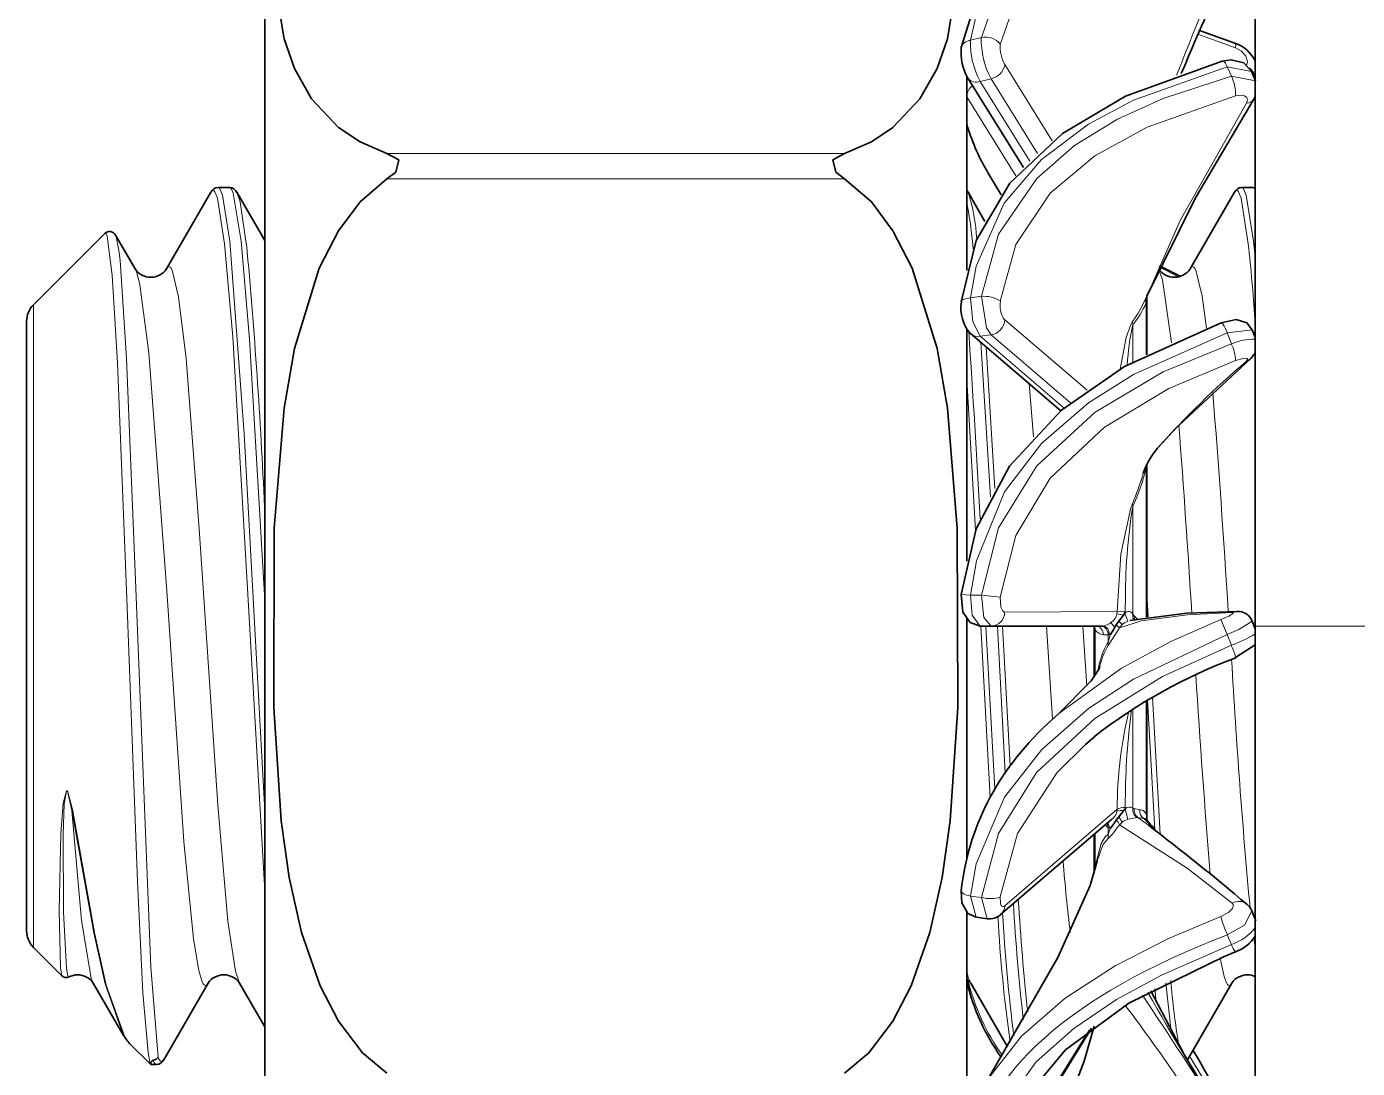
# Model space of a CAD drawing. Extents: x 218 to 1434, y 54 to 743.
# Drawn here: x 931.754 to 936.304, y 429.456 to 433.02 of the extents above; entities that cross this region are included whole.
import ezdxf

# ---------------------------------------------------------------- set-up
doc = ezdxf.new("R2010")
doc.units = 0

msp = doc.modelspace()

# ---------------------------------------------------------------- linework, layer by layer
at = {"color": 7, "lineweight": 35, "ltscale": 0.125}
msp.add_line((935.9538, 430.9697), (935.9538, 435.9697), dxfattribs=at)
at = {"color": 7, "lineweight": 35, "ltscale": 0.11937}
msp.add_line((932.5681, 428.7703), (932.5681, 433.5451), dxfattribs=at)
at = {"color": 7, "lineweight": 13, "ltscale": 0.000968563}
msp.add_line((934.9809, 432.9735), (935.0184, 432.9833), dxfattribs=at)
at = {"color": 7, "lineweight": 13, "ltscale": 0.003414}
msp.add_line((935.7584, 432.9938), (935.8869, 432.9476), dxfattribs=at)
at = {"color": 7, "lineweight": 35, "ltscale": 0.003206}
msp.add_line((935.7639, 433.0064), (935.8847, 432.9636), dxfattribs=at)
at = {"color": 7, "lineweight": 13, "ltscale": 0.007681}
msp.add_line((935.0981, 432.8902), (935.2605, 432.6294), dxfattribs=at)
at = {"color": 7, "lineweight": 35, "ltscale": 0.01664}
msp.add_line((934.9681, 432.1854), (934.9681, 432.851), dxfattribs=at)
at = {"color": 7, "lineweight": 35, "ltscale": 0.008998}
msp.add_line((935.162, 432.5384), (934.972, 432.8441), dxfattribs=at)
at = {"color": 7, "lineweight": 13, "ltscale": 0.000862803}
msp.add_line((935.8731, 432.8507), (935.8591, 432.8823), dxfattribs=at)
at = {"color": 7, "lineweight": 13, "ltscale": 0.002113}
msp.add_line((935.9421, 432.8664), (935.8591, 432.8823), dxfattribs=at)
at = {"color": 7, "lineweight": 13, "ltscale": 0.002106}
msp.add_line((935.8731, 432.8507), (935.9558, 432.8347), dxfattribs=at)
at = {"color": 7, "lineweight": 35, "ltscale": 0.000862543}
msp.add_line((935.9558, 432.8347), (935.9421, 432.8664), dxfattribs=at)
at = {"color": 7, "lineweight": 13, "ltscale": 0.000961656}
msp.add_line((935.0145, 432.8322), (935.0518, 432.8416), dxfattribs=at)
at = {"color": 7, "lineweight": 13, "ltscale": 0.008003}
msp.add_line((935.1835, 432.5603), (935.0145, 432.8322), dxfattribs=at)
at = {"color": 7, "lineweight": 13, "ltscale": 0.007522}
msp.add_line((935.0518, 432.8416), (935.2106, 432.5861), dxfattribs=at)
at = {"color": 7, "lineweight": 13, "ltscale": 0.007965}
msp.add_line((935.1365, 432.5099), (934.9681, 432.7804), dxfattribs=at)
at = {"color": 7, "lineweight": 35, "ltscale": 0.000193877}
msp.add_line((935.9501, 432.7723), (935.9537, 432.7791), dxfattribs=at)
at = {"color": 7, "lineweight": 13, "ltscale": 0.039131}
for p, q in [((932.9855, 432.5862), (934.5507, 432.5862)), ((932.9855, 432.4996), (934.5507, 432.4996))]:
    msp.add_line(p, q, dxfattribs=at)
at = {"color": 7, "lineweight": 35, "ltscale": 0.000258677}
msp.add_line((935.0419, 432.5189), (935.0366, 432.5278), dxfattribs=at)
at = {"color": 7, "lineweight": 35, "ltscale": 0.00215}
msp.add_line((935.0419, 432.5189), (935.0862, 432.4452), dxfattribs=at)
at = {"color": 7, "lineweight": 35, "ltscale": 0.007572}
for p, q in [((932.3837, 432.4533), (932.2317, 432.1914)), ((935.8837, 432.4533), (935.7317, 432.1914))]:
    msp.add_line(p, q, dxfattribs=at)
at = {"color": 7, "lineweight": 35, "ltscale": 0.000987244}
for p, q in [((932.4083, 432.4697), (932.4478, 432.4697)), ((935.9083, 432.4697), (935.9478, 432.4697))]:
    msp.add_line(p, q, dxfattribs=at)
at = {"color": 7, "lineweight": 35, "ltscale": 0.004765}
msp.add_line((932.4725, 432.4533), (932.5681, 432.2884), dxfattribs=at)
at = {"color": 7, "lineweight": 35, "ltscale": 0.000175518}
msp.add_line((934.9725, 432.4533), (934.9684, 432.459), dxfattribs=at)
at = {"color": 7, "lineweight": 35, "ltscale": 0.002887}
msp.add_line((934.9725, 432.4533), (935.0304, 432.3534), dxfattribs=at)
at = {"color": 7, "lineweight": 13, "ltscale": 0.000184657}
msp.add_line((935.9478, 432.4697), (935.9538, 432.4653), dxfattribs=at)
at = {"color": 7, "lineweight": 35, "ltscale": 0.000150748}
msp.add_line((935.9538, 432.4689), (935.9478, 432.4697), dxfattribs=at)
at = {"color": 7, "lineweight": 35, "ltscale": 0.008616}
msp.add_line((931.7772, 432.0688), (932.0209, 432.3125), dxfattribs=at)
at = {"color": 7, "lineweight": 35, "ltscale": 0.00333}
msp.add_line((932.0576, 432.3065), (932.1245, 432.1914), dxfattribs=at)
at = {"color": 7, "lineweight": 13, "ltscale": 0.000650606}
msp.add_line((934.9903, 432.2602), (934.9875, 432.286), dxfattribs=at)
at = {"color": 7, "lineweight": 13, "ltscale": 0.001359}
msp.add_line((935.9538, 432.232), (935.9482, 432.286), dxfattribs=at)
at = {"color": 7, "lineweight": 13, "ltscale": 0.001869}
msp.add_line((935.6252, 432.1982), (935.692, 432.1644), dxfattribs=at)
at = {"color": 7, "lineweight": 35, "ltscale": 0.001995}
msp.add_line((935.6269, 432.2017), (935.6983, 432.1661), dxfattribs=at)
at = {"color": 7, "lineweight": 13, "ltscale": 0.003365}
msp.add_line((931.7772, 431.9343), (931.7772, 432.0688), dxfattribs=at)
at = {"color": 7, "lineweight": 13, "ltscale": 0.000946901}
msp.add_line((934.9809, 432.092), (935.0184, 432.0975), dxfattribs=at)
at = {"color": 7, "lineweight": 13, "ltscale": 0.000253917}
msp.add_line((935.5802, 432.0917), (935.5845, 432.1009), dxfattribs=at)
at = {"color": 7, "lineweight": 13, "ltscale": 0.000287983}
msp.add_line((935.5812, 432.0739), (935.5831, 432.0853), dxfattribs=at)
at = {"color": 7, "lineweight": 13, "ltscale": 0.004426}
msp.add_line((935.5812, 432.0739), (935.5812, 431.8969), dxfattribs=at)
at = {"color": 7, "lineweight": 13, "ltscale": 0.000326379}
msp.add_line((935.5831, 432.0853), (935.5839, 432.0983), dxfattribs=at)
at = {"color": 7, "lineweight": 35, "ltscale": 8.2908e-05}
msp.add_line((935.5837, 432.0979), (935.5846, 432.1011), dxfattribs=at)
at = {"color": 7, "lineweight": 35, "ltscale": 0.005003}
msp.add_line((935.584, 432.0984), (935.584, 431.8983), dxfattribs=at)
at = {"color": 7, "lineweight": 35, "ltscale": 0.003191}
msp.add_line((931.7538, 431.8846), (931.7538, 432.0123), dxfattribs=at)
at = {"color": 7, "lineweight": 35, "ltscale": 0.019843}
msp.add_line((934.9681, 431.1919), (934.9681, 431.9856), dxfattribs=at)
at = {"color": 7, "lineweight": 13, "ltscale": 0.009271}
msp.add_line((935.0981, 432.017), (935.3802, 431.7763), dxfattribs=at)
at = {"color": 7, "lineweight": 13, "ltscale": 0.000265665}
msp.add_line((935.5361, 432.0005), (935.5345, 432.011), dxfattribs=at)
at = {"color": 7, "lineweight": 13, "ltscale": 0.003185}
msp.add_line((935.5361, 432.0005), (935.5361, 431.8732), dxfattribs=at)
at = {"color": 7, "lineweight": 13, "ltscale": 0.00214}
msp.add_line((935.944, 431.9832), (935.8591, 431.9721), dxfattribs=at)
at = {"color": 7, "lineweight": 35, "ltscale": 0.000709007}
msp.add_line((935.9539, 431.9566), (935.944, 431.9832), dxfattribs=at)
at = {"color": 7, "lineweight": 13, "ltscale": 0.051594}
msp.add_line((931.7772, 429.8705), (931.7772, 431.9343), dxfattribs=at)
at = {"color": 7, "lineweight": 35, "ltscale": 0.010164}
msp.add_line((935.2898, 431.7061), (934.981, 431.9706), dxfattribs=at)
at = {"color": 7, "lineweight": 13, "ltscale": 0.000940671}
msp.add_line((935.0145, 431.9607), (935.0518, 431.9657), dxfattribs=at)
at = {"color": 7, "lineweight": 13, "ltscale": 0.009426}
msp.add_line((935.3009, 431.7154), (935.0145, 431.9607), dxfattribs=at)
at = {"color": 7, "lineweight": 13, "ltscale": 0.013239}
msp.add_line((935.049, 431.4114), (935.0168, 431.9399), dxfattribs=at)
at = {"color": 7, "lineweight": 13, "ltscale": 0.008927}
msp.add_line((935.0518, 431.9657), (935.323, 431.7334), dxfattribs=at)
at = {"color": 7, "lineweight": 13, "ltscale": 0.000979231}
msp.add_line((935.8731, 431.9355), (935.8591, 431.9721), dxfattribs=at)
at = {"color": 7, "lineweight": 13, "ltscale": 0.012145}
msp.add_line((935.0646, 431.4397), (935.0347, 431.9246), dxfattribs=at)
at = {"color": 7, "lineweight": 35, "ltscale": 0.00053883}
msp.add_line((935.9399, 431.885), (935.9537, 431.9015), dxfattribs=at)
at = {"color": 7, "lineweight": 35, "ltscale": 0.04894}
msp.add_line((931.7538, 429.9271), (931.7538, 431.8846), dxfattribs=at)
at = {"color": 7, "lineweight": 13, "ltscale": 0.000424201}
msp.add_line((935.9249, 431.8771), (935.9399, 431.885), dxfattribs=at)
at = {"color": 7, "lineweight": 13, "ltscale": 0.012963}
msp.add_line((934.9985, 431.2964), (934.9681, 431.8141), dxfattribs=at)
at = {"color": 7, "lineweight": 13, "ltscale": 0.004556}
msp.add_line((935.1817, 431.7988), (935.1964, 431.6171), dxfattribs=at)
at = {"color": 7, "lineweight": 35, "ltscale": 0.013058}
msp.add_line((935.584, 431.5223), (935.584, 431), dxfattribs=at)
at = {"color": 7, "lineweight": 13, "ltscale": 0.000403508}
msp.add_line((935.5812, 431.5056), (935.5831, 431.5216), dxfattribs=at)
at = {"color": 7, "lineweight": 13, "ltscale": 0.012651}
msp.add_line((935.5812, 431.5056), (935.5812, 430.9996), dxfattribs=at)
at = {"color": 7, "lineweight": 13, "ltscale": 0.000222806}
msp.add_line((935.5361, 431.3793), (935.5345, 431.388), dxfattribs=at)
at = {"color": 7, "lineweight": 13, "ltscale": 0.009238}
msp.add_line((935.5361, 431.3793), (935.5361, 431.0098), dxfattribs=at)
at = {"color": 7, "lineweight": 13, "ltscale": 0.00078802}
msp.add_line((934.9809, 431.0752), (934.9495, 431.0775), dxfattribs=at)
at = {"color": 7, "lineweight": 13, "ltscale": 0.000936979}
msp.add_line((934.9809, 431.0752), (935.0184, 431.0757), dxfattribs=at)
at = {"color": 7, "lineweight": 13, "ltscale": 0.001622}
msp.add_line((935.0828, 431.0681), (935.0184, 431.0757), dxfattribs=at)
at = {"color": 7, "lineweight": 13, "ltscale": 0.00208}
msp.add_line((935.5884, 431.0007), (935.584, 431.0837), dxfattribs=at)
at = {"color": 7, "lineweight": 13, "ltscale": 0.00050968}
msp.add_line((935.5096, 431.0182), (935.5098, 431.0386), dxfattribs=at)
at = {"color": 7, "lineweight": 13, "ltscale": 0.000182349}
msp.add_line((935.5098, 431.0386), (935.5099, 431.0459), dxfattribs=at)
at = {"color": 7, "lineweight": 35, "ltscale": 0.020493}
msp.add_line((934.9681, 430.173), (934.9681, 430.9927), dxfattribs=at)
at = {"color": 7, "lineweight": 13, "ltscale": 0.009604}
msp.add_line((935.0981, 431.0175), (935.4823, 431.0192), dxfattribs=at)
at = {"color": 7, "lineweight": 13, "ltscale": 0.00052441}
msp.add_line((935.4741, 430.9648), (935.4612, 430.9813), dxfattribs=at)
at = {"color": 7, "lineweight": 35, "ltscale": 0.000383897}
msp.add_line((935.4878, 430.9864), (935.4791, 430.9737), dxfattribs=at)
at = {"color": 7, "lineweight": 13, "ltscale": 0.000192686}
msp.add_line((935.4823, 431.0192), (935.4814, 431.0116), dxfattribs=at)
at = {"color": 7, "lineweight": 13, "ltscale": 0.000585033}
msp.add_line((935.5044, 431.007), (935.4814, 431.0116), dxfattribs=at)
at = {"color": 7, "lineweight": 13, "ltscale": 0.000682532}
msp.add_line((935.5096, 431.0182), (935.4823, 431.0192), dxfattribs=at)
at = {"color": 7, "lineweight": 35, "ltscale": 0.000662006}
msp.add_line((935.5044, 431.007), (935.4878, 430.9864), dxfattribs=at)
at = {"color": 7, "lineweight": 13, "ltscale": 0.000418114}
msp.add_line((935.4878, 430.9864), (935.4995, 430.9744), dxfattribs=at)
at = {"color": 7, "lineweight": 35, "ltscale": 0.000199297}
msp.add_line((935.5044, 431.007), (935.5091, 431.0134), dxfattribs=at)
at = {"color": 7, "lineweight": 35, "ltscale": 0.0001091}
msp.add_line((935.5089, 431.0182), (935.5089, 431.0139), dxfattribs=at)
at = {"color": 7, "lineweight": 13, "ltscale": 0.000734216}
msp.add_line((935.5089, 431.0139), (935.5195, 430.9865), dxfattribs=at)
at = {"color": 7, "lineweight": 13, "ltscale": 0.000166721}
msp.add_line((935.5361, 431.0098), (935.5408, 431.005), dxfattribs=at)
at = {"color": 7, "lineweight": 13, "ltscale": 0.000321719}
msp.add_line((935.5408, 431.005), (935.5415, 430.9921), dxfattribs=at)
at = {"color": 7, "lineweight": 13, "ltscale": 0.00037083}
msp.add_line((935.5408, 431.005), (935.5509, 430.9941), dxfattribs=at)
at = {"color": 7, "lineweight": 13, "ltscale": 0.001393}
msp.add_line((935.8591, 430.9409), (935.8367, 430.9919), dxfattribs=at)
at = {"color": 7, "lineweight": 13, "ltscale": 0.000417403}
msp.add_line((935.8922, 431.0199), (935.8759, 431.0162), dxfattribs=at)
at = {"color": 7, "lineweight": 35, "ltscale": 0.000699019}
msp.add_line((935.9538, 430.9598), (935.9442, 430.9861), dxfattribs=at)
at = {"color": 7, "lineweight": 35, "ltscale": 0.000932312}
msp.add_line((935.0145, 430.9697), (935.0518, 430.9697), dxfattribs=at)
at = {"color": 7, "lineweight": 13, "ltscale": 0.014656}
msp.add_line((935.0482, 430.3835), (935.0161, 430.9688), dxfattribs=at)
at = {"color": 7, "lineweight": 13, "ltscale": 0.013963}
msp.add_line((935.0638, 430.4111), (935.0334, 430.9688), dxfattribs=at)
at = {"color": 7, "lineweight": 35, "ltscale": 0.009521}
msp.add_line((935.0518, 430.9697), (935.4327, 430.9697), dxfattribs=at)
at = {"color": 7, "lineweight": 13, "ltscale": 0.012539}
msp.add_line((935.0999, 430.468), (935.0728, 430.9688), dxfattribs=at)
at = {"color": 7, "lineweight": 13, "ltscale": 0.011965}
msp.add_line((935.1161, 430.4909), (935.0901, 430.9688), dxfattribs=at)
at = {"color": 7, "lineweight": 13, "ltscale": 0.007966}
msp.add_line((935.2406, 430.9697), (935.2614, 430.6517), dxfattribs=at)
at = {"color": 7, "lineweight": 13, "ltscale": 0.005145}
msp.add_line((935.3656, 430.9697), (935.3789, 430.7643), dxfattribs=at)
at = {"color": 7, "lineweight": 35, "ltscale": 0.004365}
msp.add_line((935.404, 430.9697), (935.404, 430.7951), dxfattribs=at)
at = {"color": 7, "lineweight": 13, "ltscale": 0.00032398}
msp.add_line((935.4041, 430.9697), (935.4068, 430.957), dxfattribs=at)
at = {"color": 7, "lineweight": 13, "ltscale": 0.000317515}
msp.add_line((935.4068, 430.957), (935.4064, 430.9697), dxfattribs=at)
at = {"color": 7, "lineweight": 13, "ltscale": 0.003934}
msp.add_line((935.4068, 430.957), (935.4068, 430.7997), dxfattribs=at)
at = {"color": 7, "lineweight": 13, "ltscale": 0.000405885}
msp.add_line((935.4519, 430.9398), (935.4357, 430.9399), dxfattribs=at)
at = {"color": 7, "lineweight": 13, "ltscale": 0.000665593}
msp.add_line((935.4519, 430.9152), (935.4597, 430.9406), dxfattribs=at)
at = {"color": 7, "lineweight": 13, "ltscale": 9.92291e-05}
msp.add_line((935.4519, 430.9398), (935.4559, 430.94), dxfattribs=at)
at = {"color": 7, "lineweight": 13, "ltscale": 0.000616455}
msp.add_line((935.4519, 430.9398), (935.4519, 430.9152), dxfattribs=at)
at = {"color": 7, "lineweight": 13, "ltscale": 0.001528}
msp.add_line((935.452, 430.9028), (935.4843, 430.9547), dxfattribs=at)
at = {"color": 7, "lineweight": 13, "ltscale": 9.75847e-05}
msp.add_line((935.4597, 430.9406), (935.4559, 430.94), dxfattribs=at)
at = {"color": 7, "lineweight": 35, "ltscale": 0.000702105}
msp.add_line((935.4741, 430.9648), (935.4597, 430.9407), dxfattribs=at)
at = {"color": 7, "lineweight": 35, "ltscale": 0.000236315}
msp.add_line((935.4745, 430.9655), (935.4791, 430.9737), dxfattribs=at)
at = {"color": 7, "lineweight": 13, "ltscale": 0.000370953}
msp.add_line((935.4791, 430.9737), (935.49, 430.9637), dxfattribs=at)
at = {"color": 7, "lineweight": 13, "ltscale": 0.0002656}
msp.add_line((935.4843, 430.9547), (935.49, 430.9637), dxfattribs=at)
at = {"color": 7, "lineweight": 13, "ltscale": 0.000358864}
msp.add_line((935.49, 430.9637), (935.4995, 430.9744), dxfattribs=at)
at = {"color": 7, "lineweight": 13, "ltscale": 0.000992786}
msp.add_line((935.8731, 430.9037), (935.8591, 430.9409), dxfattribs=at)
at = {"color": 7, "lineweight": 13, "ltscale": 0.075}
msp.add_line((938.9538, 430.9697), (935.9538, 430.9697), dxfattribs=at)
at = {"color": 7, "lineweight": 35}
msp.add_line((935.9538, 430.9697), (935.9538, 410.0303), dxfattribs=at)
at = {"color": 7, "lineweight": 13, "ltscale": 0.000308994}
msp.add_line((935.4519, 430.9152), (935.452, 430.9028), dxfattribs=at)
at = {"color": 7, "lineweight": 35, "ltscale": 0.001981}
msp.add_line((935.8873, 430.8621), (935.9538, 430.9053), dxfattribs=at)
at = {"color": 7, "lineweight": 13, "ltscale": 0.009632}
msp.add_line((935.5812, 430.7133), (935.5812, 430.328), dxfattribs=at)
at = {"color": 7, "lineweight": 35, "ltscale": 0.009224}
msp.add_line((935.584, 430.715), (935.584, 430.346), dxfattribs=at)
at = {"color": 7, "lineweight": 13, "ltscale": 0.011136}
msp.add_line((935.6113, 430.2716), (935.5862, 430.7164), dxfattribs=at)
at = {"color": 7, "lineweight": 13, "ltscale": 0.011737}
msp.add_line((935.6298, 430.2575), (935.6031, 430.7262), dxfattribs=at)
at = {"color": 7, "lineweight": 35, "ltscale": 0.001348}
msp.add_line((935.2827, 430.6707), (935.2429, 430.6344), dxfattribs=at)
at = {"color": 7, "lineweight": 13, "ltscale": 0.008476}
msp.add_line((935.5361, 430.3465), (935.5361, 430.6855), dxfattribs=at)
at = {"color": 7, "lineweight": 35, "ltscale": 0.001011}
msp.add_line((935.3749, 430.5654), (935.4058, 430.5915), dxfattribs=at)
at = {"color": 7, "lineweight": 13, "ltscale": 0.012674}
msp.add_line((935.0981, 430.0123), (935.4823, 430.343), dxfattribs=at)
at = {"color": 7, "lineweight": 13, "ltscale": 0.000185105}
msp.add_line((935.4823, 430.343), (935.4814, 430.3357), dxfattribs=at)
at = {"color": 7, "lineweight": 35, "ltscale": 0.000195008}
msp.add_line((935.5044, 430.3378), (935.5091, 430.344), dxfattribs=at)
at = {"color": 7, "lineweight": 13, "ltscale": 0.000896668}
msp.add_line((935.5094, 430.3432), (935.5195, 430.3088), dxfattribs=at)
at = {"color": 7, "lineweight": 13, "ltscale": 0.000103042}
msp.add_line((935.5096, 430.3485), (935.5095, 430.3444), dxfattribs=at)
at = {"color": 7, "lineweight": 13, "ltscale": 0.000483742}
msp.add_line((935.5096, 430.3486), (935.5098, 430.3679), dxfattribs=at)
at = {"color": 7, "lineweight": 13, "ltscale": 0.000173957}
msp.add_line((935.5098, 430.368), (935.5099, 430.3749), dxfattribs=at)
at = {"color": 7, "lineweight": 13, "ltscale": 0.000119353}
msp.add_line((935.5361, 430.3465), (935.5408, 430.3453), dxfattribs=at)
at = {"color": 7, "lineweight": 13, "ltscale": 0.000493615}
msp.add_line((935.5408, 430.3453), (935.5601, 430.3414), dxfattribs=at)
at = {"color": 7, "lineweight": 35, "ltscale": 0.000991058}
msp.add_line((935.584, 430.346), (935.584, 430.3064), dxfattribs=at)
at = {"color": 7, "lineweight": 13, "ltscale": 8.44764e-05}
msp.add_line((931.9084, 430.3389), (931.9116, 430.3378), dxfattribs=at)
at = {"color": 7, "lineweight": 35, "ltscale": 0.012537}
msp.add_line((935.0839, 429.9823), (935.4647, 430.3086), dxfattribs=at)
at = {"color": 7, "lineweight": 13, "ltscale": 0.000353589}
msp.add_line((935.4519, 430.2807), (935.4481, 430.2943), dxfattribs=at)
at = {"color": 7, "lineweight": 35, "ltscale": 0.000611632}
msp.add_line((935.4741, 430.2978), (935.4597, 430.278), dxfattribs=at)
at = {"color": 7, "lineweight": 35, "ltscale": 0.000217222}
msp.add_line((935.4745, 430.2984), (935.4791, 430.3058), dxfattribs=at)
at = {"color": 7, "lineweight": 35, "ltscale": 0.000365297}
msp.add_line((935.4878, 430.3175), (935.4791, 430.3058), dxfattribs=at)
at = {"color": 7, "lineweight": 35, "ltscale": 0.00065608}
msp.add_line((935.5044, 430.3378), (935.4878, 430.3175), dxfattribs=at)
at = {"color": 7, "lineweight": 13, "ltscale": 0.000553808}
msp.add_line((935.4878, 430.3175), (935.4995, 430.2987), dxfattribs=at)
at = {"color": 7, "lineweight": 13, "ltscale": 0.000326024}
msp.add_line((935.49, 430.2898), (935.4995, 430.2987), dxfattribs=at)
at = {"color": 7, "lineweight": 13, "ltscale": 0.000817274}
msp.add_line((935.5195, 430.3088), (935.5516, 430.315), dxfattribs=at)
at = {"color": 7, "lineweight": 13, "ltscale": 4.73084e-05}
msp.add_line((935.5516, 430.315), (935.5535, 430.315), dxfattribs=at)
at = {"color": 7, "lineweight": 13, "ltscale": 0.001134}
msp.add_line((935.5535, 430.315), (935.5898, 430.2879), dxfattribs=at)
at = {"color": 7, "lineweight": 13, "ltscale": 0.000513215}
msp.add_line((935.5535, 430.315), (935.5736, 430.311), dxfattribs=at)
at = {"color": 7, "lineweight": 13, "ltscale": 0.001574}
msp.add_line((935.618, 430.2664), (935.5736, 430.311), dxfattribs=at)
at = {"color": 7, "lineweight": 13, "ltscale": 0.00015564}
msp.add_line((935.5736, 430.311), (935.5798, 430.311), dxfattribs=at)
at = {"color": 7, "lineweight": 13, "ltscale": 0.000275897}
msp.add_line((935.5812, 430.328), (935.574, 430.3364), dxfattribs=at)
at = {"color": 7, "lineweight": 13, "ltscale": 0.000119886}
msp.add_line((935.5831, 430.3075), (935.5798, 430.311), dxfattribs=at)
at = {"color": 7, "lineweight": 13, "ltscale": 0.000538073}
msp.add_line((935.5838, 430.3067), (935.5812, 430.328), dxfattribs=at)
at = {"color": 7, "lineweight": 35, "ltscale": 0.00331}
msp.add_line((935.404, 430.2565), (935.404, 430.1241), dxfattribs=at)
at = {"color": 7, "lineweight": 13, "ltscale": 0.002763}
msp.add_line((935.4068, 430.2589), (935.4068, 430.1484), dxfattribs=at)
at = {"color": 7, "lineweight": 13, "ltscale": 0.000329152}
msp.add_line((935.4519, 430.2807), (935.4413, 430.2885), dxfattribs=at)
at = {"color": 7, "lineweight": 13, "ltscale": 0.000111931}
msp.add_line((935.4519, 430.2807), (935.4559, 430.2787), dxfattribs=at)
at = {"color": 7, "lineweight": 13, "ltscale": 0.000575256}
msp.add_line((935.4519, 430.2807), (935.4519, 430.2577), dxfattribs=at)
at = {"color": 7, "lineweight": 13, "ltscale": 0.000542227}
msp.add_line((935.4519, 430.2577), (935.4597, 430.278), dxfattribs=at)
at = {"color": 7, "lineweight": 13, "ltscale": 0.000366214}
msp.add_line((935.4519, 430.2577), (935.452, 430.2431), dxfattribs=at)
at = {"color": 7, "lineweight": 13, "ltscale": 9.77188e-05}
msp.add_line((935.4597, 430.278), (935.4559, 430.2787), dxfattribs=at)
at = {"color": 7, "lineweight": 13, "ltscale": 0.000245407}
msp.add_line((935.4843, 430.2818), (935.49, 430.2898), dxfattribs=at)
at = {"color": 7, "lineweight": 13, "ltscale": 0.000493138}
msp.add_line((935.4055, 430.1287), (935.4068, 430.1484), dxfattribs=at)
at = {"color": 7, "lineweight": 13, "ltscale": 0.000943669}
msp.add_line((934.9809, 430.0456), (935.0184, 430.0411), dxfattribs=at)
at = {"color": 7, "lineweight": 13, "ltscale": 0.001865}
msp.add_line((935.0005, 429.9736), (934.9809, 430.0456), dxfattribs=at)
at = {"color": 7, "lineweight": 13, "ltscale": 0.001884}
msp.add_line((935.0184, 430.0411), (935.0385, 429.9685), dxfattribs=at)
at = {"color": 7, "lineweight": 35, "ltscale": 0.018458}
msp.add_line((934.9681, 429.2522), (934.9681, 429.9905), dxfattribs=at)
at = {"color": 7, "lineweight": 35, "ltscale": 0.00090944}
msp.add_line((935.9567, 429.9614), (935.9429, 429.995), dxfattribs=at)
at = {"color": 7, "lineweight": 35, "ltscale": 0.000940671}
msp.add_line((935.0012, 429.9735), (935.0385, 429.9685), dxfattribs=at)
at = {"color": 7, "lineweight": 13, "ltscale": 0.000902737}
msp.add_line((935.8731, 429.88), (935.8591, 429.9133), dxfattribs=at)
at = {"color": 7, "lineweight": 13, "ltscale": 0.000817863}
msp.add_line((935.9493, 429.9016), (935.9538, 429.8692), dxfattribs=at)
at = {"color": 7, "lineweight": 35, "ltscale": 0.003435}
msp.add_line((931.7772, 429.8705), (931.8744, 429.7733), dxfattribs=at)
at = {"color": 7, "lineweight": 13, "ltscale": 3.20435e-05}
msp.add_line((931.8984, 429.7694), (931.8971, 429.7694), dxfattribs=at)
at = {"color": 7, "lineweight": 35, "ltscale": 0.005112}
msp.add_line((932.0844, 429.5711), (931.9817, 429.748), dxfattribs=at)
at = {"color": 7, "lineweight": 35, "ltscale": 0.007571}
for p, q in [((932.2225, 429.486), (932.3745, 429.748)), ((935.7225, 429.486), (935.8745, 429.748))]:
    msp.add_line(p, q, dxfattribs=at)
at = {"color": 7, "lineweight": 35, "ltscale": 0.004303}
msp.add_line((932.5681, 429.5991), (932.4817, 429.748), dxfattribs=at)
at = {"color": 7, "lineweight": 35, "ltscale": 0.000505511}
msp.add_line((934.9817, 429.748), (934.9681, 429.7629), dxfattribs=at)
at = {"color": 7, "lineweight": 35, "ltscale": 0.006283}
msp.add_line((935.1078, 429.5306), (934.9817, 429.748), dxfattribs=at)
at = {"color": 7, "lineweight": 13, "ltscale": 0.00418}
msp.add_line((935.6667, 429.5826), (935.6484, 429.7488), dxfattribs=at)
at = {"color": 7, "lineweight": 13, "ltscale": 0.001208}
msp.add_line((935.6156, 429.6813), (935.6108, 429.7294), dxfattribs=at)
at = {"color": 7, "lineweight": 35, "ltscale": 0.014263}
msp.add_line((935.0941, 429.1094), (935.3951, 429.594), dxfattribs=at)
at = {"color": 7, "lineweight": 13, "ltscale": 0.013687}
msp.add_line((935.0981, 429.1225), (935.3868, 429.5877), dxfattribs=at)
at = {"color": 7, "lineweight": 35, "ltscale": 0.002551}
msp.add_line((932.106, 429.5418), (932.1781, 429.4697), dxfattribs=at)
at = {"color": 7, "lineweight": 13, "ltscale": 0.010563}
msp.add_line((935.9506, 429.1383), (935.7297, 429.4985), dxfattribs=at)
at = {"color": 7, "lineweight": 35, "ltscale": 0.000491333}
msp.add_line((932.1781, 429.4697), (932.1978, 429.4697), dxfattribs=at)
at = {"color": 7, "lineweight": 35}
for points in [[(932.9855, 434.1162), (932.9024, 434.0811), (932.8205, 434.0274), (932.7577, 433.9669), (932.694, 433.8756), (932.652, 433.7814), (932.6246, 433.6846), (932.5986, 433.4908), (932.6006, 433.1837), (932.6342, 432.9787), (932.6695, 432.8766), (932.7283, 432.7726), (932.8204, 432.6752), (932.8939, 432.6259), (932.9855, 432.5862)], [(934.5507, 434.1162), (934.6338, 434.0811), (934.7157, 434.0274), (934.7785, 433.9669), (934.8422, 433.8756), (934.8842, 433.7814), (934.9116, 433.6846), (934.9376, 433.4908), (934.9355, 433.1837), (934.902, 432.9787), (934.8667, 432.8766), (934.8079, 432.7726), (934.7158, 432.6752), (934.6423, 432.6259), (934.5507, 432.5862)], [(935.847, 433.5707), (935.5165, 433.4944), (935.3011, 433.4051), (935.1199, 433.277), (935.0027, 433.1208), (934.9496, 432.9483)], [(935.8416, 432.9023), (935.5104, 432.7819), (935.295, 432.655), (935.1154, 432.4847), (935.0009, 432.2884), (934.9495, 432.079)], [(935.9421, 432.8664), (935.9151, 432.8965), (935.8723, 432.9069), (935.8416, 432.9023)], [(935.5845, 432.1009), (935.7502, 432.435), (935.9501, 432.7723)], [(932.9855, 432.4996), (933.0159, 432.5226), (933.0264, 432.5641), (932.9855, 432.5862)], [(934.5507, 432.4996), (934.5203, 432.5226), (934.5098, 432.5641), (934.5507, 432.5862)], [(932.9855, 429.4397), (932.9024, 429.51), (932.8205, 429.6174), (932.7577, 429.7383), (932.694, 429.9209), (932.652, 430.1093), (932.6246, 430.3029), (932.5986, 430.6905), (932.6006, 431.3046), (932.6342, 431.7147), (932.6695, 431.9189), (932.7546, 432.194), (932.8204, 432.3217), (932.8939, 432.4202), (932.9855, 432.4996)], [(934.5507, 429.4397), (934.6338, 429.51), (934.7157, 429.6174), (934.7785, 429.7383), (934.8422, 429.9209), (934.8842, 430.1093), (934.9116, 430.3029), (934.9376, 430.6905), (934.9355, 431.3046), (934.902, 431.7147), (934.8667, 431.9189), (934.7816, 432.194), (934.7158, 432.3217), (934.6423, 432.4202), (934.5507, 432.4996)], [(935.838, 432.0067), (935.5071, 431.857), (935.2922, 431.7082), (935.1138, 431.5164), (935.0004, 431.3018), (934.9495, 431.0775)], [(935.944, 431.9832), (935.9257, 432.0071), (935.8894, 432.0179), (935.838, 432.0067)], [(935.9399, 431.885), (935.679, 431.6416), (935.6208, 431.5777)], [(935.0145, 430.9697), (934.9799, 430.9813), (934.9552, 431.0168), (934.9495, 431.0775)], [(935.5254, 430.9883), (935.7208, 431.0132), (935.8922, 431.0199)], [(935.2827, 430.6707), (935.3939, 430.7822), (935.4205, 430.8238), (935.4234, 430.8319)], [(935.0419, 429.4204), (935.2799, 429.836), (935.3907, 430.0826), (935.4143, 430.165)], [(935.0005, 429.9736), (934.972, 429.9867), (934.9512, 430.0227), (934.9495, 430.0643)], [(935.1617, 429.3481), (935.3057, 429.52), (935.5228, 429.6794), (935.8459, 429.8384), (935.887, 429.8549)], [(935.5975, 429.7221), (935.7112, 429.5043), (935.8753, 429.2318)], [(934.9752, 428.5569), (935.2648, 429.2088), (935.3695, 429.481), (935.4042, 429.6008)]]:
    msp.add_lwpolyline(points, dxfattribs=at)
at = {"color": 7, "lineweight": 13}
for points in [[(935.8591, 433.5619), (935.5391, 433.49), (935.383, 433.432), (935.2231, 433.3436), (935.0947, 433.2284), (935, 433.0579), (934.9809, 432.9735)], [(935.0184, 432.9833), (935.0771, 433.1519), (935.2073, 433.2986), (935.3367, 433.3815), (935.4833, 433.445), (935.6365, 433.4916), (935.8731, 433.5391)], [(935.0828, 432.9595), (935.1357, 433.113), (935.2535, 433.2454), (935.4074, 433.3381), (935.5247, 433.3851), (935.7701, 433.4497), (935.8869, 433.4701)], [(935.8869, 432.9476), (935.908, 432.9359), (935.9228, 432.9192), (935.9285, 432.9005), (935.9249, 432.8863)], [(935.8591, 432.8823), (935.5387, 432.7685), (935.3842, 432.6861), (935.2237, 432.565), (935.0964, 432.416), (935.0009, 432.2005), (934.9809, 432.092)], [(935.0184, 432.0975), (935.0772, 432.3096), (935.2078, 432.501), (935.3363, 432.6129), (935.4836, 432.7034), (935.6394, 432.7742), (935.8731, 432.8507)], [(935.0828, 432.0808), (935.1359, 432.275), (935.2538, 432.4501), (935.4063, 432.578), (935.585, 432.6765), (935.8869, 432.7832)], [(935.9249, 432.7585), (935.6978, 432.3572), (935.5845, 432.1009)], [(935.8869, 432.7832), (935.9094, 432.7855), (935.9183, 432.7834), (935.9262, 432.7774), (935.9284, 432.7686), (935.9249, 432.7585)], [(932.4309, 432.2768), (932.4059, 432.4336), (932.3974, 432.4549), (932.3945, 432.4582), (932.3931, 432.4591), (932.3911, 432.4597)], [(932.4482, 432.286), (932.4233, 432.4436), (932.4147, 432.4649), (932.4119, 432.4683), (932.4104, 432.4692), (932.4083, 432.4697)], [(932.4478, 432.4697), (932.4492, 432.4694), (932.452, 432.4675), (932.4548, 432.4637), (932.4604, 432.4506), (932.4875, 432.286)], [(932.4725, 432.4533), (932.4835, 432.4202), (932.5048, 432.2777)], [(935.9309, 432.2768), (935.9059, 432.4336), (935.8974, 432.4549), (935.8945, 432.4582), (935.8931, 432.4591), (935.8911, 432.4597)], [(935.9482, 432.286), (935.9233, 432.4436), (935.9147, 432.4649), (935.9119, 432.4683), (935.9104, 432.4692), (935.9083, 432.4697)], [(932.021, 432.3126), (932.0222, 432.3134), (932.0237, 432.3133), (932.0255, 432.3116), (932.0292, 432.3028), (932.0461, 432.1703)], [(932.5681, 430.0631), (932.5134, 431.0194), (932.4583, 431.9592), (932.4309, 432.2768)], [(932.5681, 430.3361), (932.4973, 431.6267), (932.4482, 432.286)], [(932.5681, 431.0569), (932.516, 431.9512), (932.4875, 432.286)], [(932.0461, 432.1703), (932.0645, 431.8701), (932.0979, 431.0339), (932.1328, 430.0952), (932.1516, 429.7149), (932.169, 429.5106), (932.175, 429.4784), (932.1781, 429.4702)], [(932.0776, 432.1671), (932.0952, 431.8848), (932.1271, 431.0984), (932.1782, 429.8026), (932.2037, 429.4951)], [(932.1245, 432.1914), (932.1301, 432.1788), (932.1411, 432.1366), (932.1718, 431.9044), (932.2328, 431.0895), (932.2917, 430.2324), (932.3246, 429.8996), (932.3427, 429.7909), (932.3527, 429.7563), (932.3578, 429.7461), (932.3613, 429.7421), (932.363, 429.7409), (932.3656, 429.7403)], [(932.2406, 432.199), (932.2443, 432.1977), (932.2468, 432.1953), (932.2517, 432.187), (932.2734, 432.096), (932.2988, 431.8848), (932.3438, 431.3019), (932.4071, 430.3565), (932.4422, 429.9604), (932.468, 429.7893), (932.4817, 429.748)], [(935.6253, 432.1898), (935.6371, 432.1543), (935.6683, 431.9385)], [(935.7406, 432.199), (935.7443, 432.1977), (935.7467, 432.1954), (935.7516, 432.1872), (935.7731, 432.098), (935.7879, 431.9881)], [(935.0145, 431.9607), (934.9893, 432.01), (934.9809, 432.092)], [(935.0184, 432.0975), (935.0354, 431.9902), (935.0518, 431.9657)], [(935.4927, 431.8486), (935.5131, 431.957), (935.5287, 432.0011), (935.5345, 432.011)], [(935.8591, 431.9721), (935.5385, 431.83), (935.3849, 431.7331), (935.2242, 431.5941), (935.0972, 431.4284), (935.0012, 431.1932), (934.9809, 431.0752)], [(935.0184, 431.0757), (935.0771, 431.3052), (935.2075, 431.518), (935.4074, 431.7015), (935.6399, 431.8387), (935.8731, 431.9355)], [(935.0828, 431.0681), (935.1357, 431.2792), (935.2535, 431.4756), (935.4396, 431.6499), (935.6596, 431.782), (935.8869, 431.8775)], [(935.8869, 431.8775), (935.9137, 431.8848), (935.923, 431.8854), (935.9269, 431.8846), (935.928, 431.8838), (935.9285, 431.8822), (935.9279, 431.8807), (935.9249, 431.8771)], [(935.4823, 431.0192), (935.4953, 431.2156), (935.5292, 431.3743), (935.5345, 431.388)], [(935.0145, 430.9697), (934.9868, 431.0067), (934.9809, 431.0752)], [(935.0184, 431.0757), (935.0264, 430.9991), (935.0518, 430.9697)], [(935.0828, 431.0681), (935.0848, 431.0344), (935.09, 431.0227), (935.0953, 431.0181), (935.0981, 431.0175)], [(935.8367, 430.9919), (935.6656, 430.9168), (935.4972, 430.8259), (935.2827, 430.6707)], [(935.49, 430.9637), (935.5651, 430.988), (935.7224, 431.0085), (935.8759, 431.0162)], [(935.8759, 431.0162), (935.8783, 431.0161), (935.8796, 431.0155), (935.8795, 431.014), (935.8766, 431.0113), (935.8637, 431.0038), (935.8367, 430.9919)], [(935.9442, 430.9861), (935.899, 430.9576), (935.8591, 430.9409)], [(935.8591, 430.9409), (935.5385, 430.7879), (935.3848, 430.6875), (935.2244, 430.5476), (935.0969, 430.3837), (935.0009, 430.1565), (934.9809, 430.0456)], [(935.0184, 430.0411), (935.0769, 430.2601), (935.2067, 430.4681), (935.4064, 430.6537), (935.638, 430.7972), (935.8731, 430.9037)], [(935.0828, 430.0435), (935.1415, 430.2596), (935.2762, 430.4673), (935.3749, 430.5654)], [(931.8655, 429.9955), (931.871, 430.2599), (931.8788, 430.3636), (931.8898, 430.4064), (931.8937, 430.4059), (931.9116, 430.3378)], [(931.8796, 429.9907), (931.8784, 430.2567), (931.8826, 430.3614), (931.8904, 430.4053), (931.8913, 430.406), (931.8924, 430.406), (931.8934, 430.4052), (931.9084, 430.3389)], [(931.9084, 430.3389), (931.9832, 429.9196), (932.0227, 429.7458), (932.0844, 429.5711)], [(931.9084, 430.3389), (931.942, 429.9626), (931.9745, 429.7654), (931.9817, 429.748)], [(931.9116, 430.3378), (931.9866, 429.9159), (932.0261, 429.7412), (932.088, 429.5662), (932.106, 429.5418)], [(935.4519, 430.2577), (935.4415, 430.2481), (935.4276, 430.2258), (935.4068, 430.1484)], [(935.49, 430.2898), (935.722, 430.1418), (935.8759, 430.0216)], [(935.452, 430.2431), (935.4334, 430.2217), (935.4143, 430.165)], [(935.0828, 430.0435), (935.0831, 430.0218), (935.0856, 430.0142), (935.0884, 430.0108), (935.0927, 430.0096), (935.0955, 430.0104), (935.0981, 430.0123)], [(935.8759, 430.0216), (935.8794, 430.0165), (935.8793, 430.0102), (935.8763, 430.0036), (935.8629, 429.9902), (935.8367, 429.976)], [(931.8744, 429.7733), (931.8728, 429.7774), (931.87, 429.8002), (931.8655, 429.9955)], [(931.8971, 429.7694), (931.8963, 429.7702), (931.8946, 429.7736), (931.89, 429.7983), (931.8796, 429.9907)], [(935.8367, 429.976), (935.6552, 429.8991), (935.4756, 429.8071), (935.3043, 429.6962), (935.1558, 429.5669), (935.0419, 429.4204)], [(935.9429, 429.995), (935.9178, 429.9466), (935.8591, 429.9133)], [(935.0184, 429.1185), (935.0765, 429.3004), (935.2054, 429.4784), (935.3339, 429.5927), (935.48, 429.6917), (935.6343, 429.7756), (935.8731, 429.88)], [(935.8344, 429.8336), (935.848, 429.7702), (935.855, 429.7512), (935.8597, 429.7437), (935.8621, 429.7415), (935.8656, 429.7403)]]:
    msp.add_lwpolyline(points, dxfattribs=at)
for centre, radius, start, end in [((946.7567, 428.5406), 11.8815, 155.73208, 158.71406), ((935.2982, 432.9746), 0.2804, 178.2165, 208.3558), ((935.0323, 432.9193), 0.0652, 38.5208, 102.3339), ((934.9824, 432.9383), 0.0347, 92.3479, 163.0655), ((935.2618, 432.9657), 0.2813, 178.4092, 208.3683), ((935.2064, 432.9508), 0.1241, 175.9742, 209.2534), ((935.8701, 432.9544), 0.0177, 337.9251, 31.9083), ((935.039, 432.9014), 0.0608, 282.0761, 349.2556), ((935.8306, 432.8771), 0.0282, 10.2602, 66.3489), ((935.0007, 432.8676), 0.0375, 219.3728, 291.3201), ((935.7399, 432.7871), 0.1475, 358.4666, 25.5163), ((935.9041, 432.8393), 0.0502, 5.2841, 52.5964), ((935.0173, 432.7784), 0.0494, 126.1068, 177.6286), ((935.9244, 432.7898), 0.0312, 270.8597, 325.6991), ((935.5981, 432.8594), 0.6521, 194.9321, 210.5657), ((932.3934, 432.4498), 0.0102, 103.6996, 160.1577), ((934.3643, 432.2612), 0.6387, 2.9109, 17.5298), ((935.8934, 432.4498), 0.0102, 103.6994, 160.1576), ((933.4492, 432.1355), 1.5456, 5.5882, 10.6415), ((931.4445, 432.1543), 0.6325, 1.1639, 13.9486), ((913.0202, 430.4875), 19.5674, 2.6039, 5.24952), ((928.4285, 431.4814), 7.5444, 4.09211, 6.05215), ((932.2435, 432.1871), 0.0124, 103.658, 160.0842), ((935.7435, 432.1871), 0.0124, 103.658, 160.0842), ((935.028, 431.9952), 0.1024, 57.3525, 95.3701), ((935.1699, 432.0663), 0.0878, 170.5598, 214.5238), ((935.2405, 432.229), 0.3661, 323.445, 337.9935), ((935.2883, 432.2019), 0.3194, 320.9165, 336.4027), ((935.6042, 432.0842), 0.0252, 162.4845, 204.0044), ((935.61, 432.0908), 0.0275, 158.4276, 191.6764), ((935.0427, 432.0204), 0.0556, 279.3901, 356.4664), ((936.4058, 431.8102), 0.8904, 167.6503, 176.6221), ((895.2454, 429.2509), 39.8229, 3.00157, 3.92481), ((935.0081, 432.0012), 0.0409, 230.3673, 279.0043), ((935.7383, 431.8698), 0.1495, 2.9778, 25.972), ((935.9474, 431.7733), 0.1774, 87.8846, 114.6097), ((938.065, 429.3842), 3.2848, 130.6463, 138.0941), ((896.576, 428.6368), 39.3582, 3.47007, 4.56189), ((885.7134, 427.9049), 50.1207, 3.55662, 4.29249), ((934.6827, 431.7517), 0.9263, 336.8797, 343.7201), ((934.6831, 431.753), 0.9314, 336.3428, 344.6024), ((937.6069, 431.0559), 2.0964, 171.1246, 180.2702), ((935.0497, 431.0175), 0.0481, 272.4167, 0.0336), ((935.4261, 431.025), 0.0559, 276.8086, 308.7909), ((935.4329, 431.0223), 0.0498, 304.6427, 347.484), ((935.5401, 430.9298), 0.0603, 110.0225, 132.2623), ((935.5214, 431.0026), 0.0164, 26.0851, 137.8525), ((935.5607, 431.0052), 0.0249, 169.5118, 212.7861), ((935.4388, 430.9771), 0.0376, 212.159, 265.2463), ((935.4068, 430.9412), 0.0287, 357.2896, 86.5958), ((935.423, 430.9412), 0.0287, 357.2833, 86.5953), ((935.4282, 430.9432), 0.0273, 353.2882, 80.4718), ((935.747, 431.2761), 0.3927, 288.7161, 301.8385), ((935.7084, 430.7677), 0.2961, 150.1061, 171.0812), ((935.6563, 430.7802), 0.2384, 149.0354, 167.4876), ((935.6937, 430.8164), 0.1991, 13.316, 25.9507), ((960.6446, 432.2708), 24.8114, 183.26891, 185.23849), ((966.0869, 432.6568), 30.3919, 183.49666, 184.78585), ((936.868, 430.3471), 1.3851, 166.2024, 180.1686), ((937.8834, 430.3643), 2.3731, 172.2868, 179.7434), ((935.5049, 430.2972), 0.0514, 84.8435, 116.2431), ((935.5244, 430.3301), 0.0205, 54.3297, 137.1698), ((935.5655, 430.3412), 0.0298, 169.7518, 241.9799), ((935.569, 430.3392), 0.0288, 167.673, 237.3746), ((935.5905, 430.3366), 0.0307, 170.962, 236.6126), ((935.5592, 430.3172), 0.0242, 52.3856, 87.8), ((935.4311, 430.2796), 0.0248, 357.8192, 40.9419), ((935.4321, 430.3477), 0.0509, 304.8599, 346.3655), ((935.4554, 430.2774), 0.0369, 19.6452, 50.088), ((935.4957, 430.2982), 0.0403, 77.5385, 110.7853), ((935.5349, 430.2536), 0.0574, 105.674, 128.1233), ((935.2661, 430.4267), 0.2616, 315.3336, 326.3957), ((941.9774, 430.7101), 6.7021, 184.66477, 186.76996), ((935.049, 430.1418), 0.1048, 253.1221, 289.0269), ((944.1526, 430.5978), 9.0259, 183.58184, 186.0309), ((935.8989, 429.984), 0.0439, 52.6602, 121.4465), ((940.0593, 430.2465), 4.992, 183.1103, 188.0632), ((935.0574, 430.0132), 0.0407, 310.6494, 358.747), ((941.36, 430.3525), 6.28, 183.32945, 187.18064), ((943.5763, 430.5396), 8.4648, 183.52208, 186.21645), ((936.2424, 430.0873), 0.4208, 195.3425, 204.4285), ((935.8265, 430.0324), 0.1587, 287.0211, 323.7884), ((935.9508, 429.9041), 0.0809, 197.2233, 217.634), ((932.3627, 429.7522), 0.0124, 283.658, 340.0842), ((935.1322, 429.8196), 0.1668, 190.556, 205.4462), ((935.7144, 429.9402), 0.7641, 193.6523, 215.1695), ((938.1564, 429.9489), 2.4977, 184.3939, 189.5191), ((935.8627, 429.7522), 0.0124, 283.658, 340.0842), ((922.7781, 421.1302), 15.4001, 31.95193, 33.84131), ((945.9901, 435.5857), 11.9442, 209.43147, 211.90494), ((929.2755, 424.9927), 7.7954, 32.15111, 36.8881), ((932.2067, 429.4874), 0.0202, 186.5916, 243.2818), ((932.2242, 429.4975), 0.0203, 186.8608, 243.0313), ((932.2127, 429.4896), 0.0103, 283.7438, 340.2206)]:
    msp.add_arc(centre, radius, start, end, dxfattribs=at)
at = {"color": 7, "lineweight": 35}
for centre, radius, start, end in [((953.9524, 425.1865), 19.7981, 155.38716, 157.19749), ((935.1241, 432.9315), 0.1755, 174.4955, 209.8714), ((935.8492, 432.8535), 0.1156, 25.0671, 72.1348), ((935.6241, 432.8749), 0.6823, 195.945, 210.575), ((932.4101, 432.4408), 0.0291, 93.41, 154.5267), ((932.446, 432.4407), 0.0291, 25.4342, 86.5816), ((935.9101, 432.4408), 0.0291, 93.4094, 154.5272), ((932.037, 432.2964), 0.0228, 26.3386, 134.6753), ((932.1771, 432.2262), 0.0632, 213.5256, 270.918), ((932.1791, 432.2262), 0.0632, 269.082, 326.4745), ((935.6771, 432.2262), 0.0632, 213.5255, 270.918), ((935.6791, 432.2262), 0.0632, 269.082, 326.4745), ((931.8338, 432.0123), 0.08, 135.0045, 179.9955), ((935.0804, 432.0564), 0.1321, 170.3821, 221.3961), ((935.8074, 431.4138), 0.2483, 138.7153, 161.6327), ((935.8949, 430.967), 0.0528, 21.1496, 92.9517), ((936.5346, 429.1346), 1.8439, 110.5394, 127.7695), ((935.8898, 430.5363), 0.3826, 216.507, 225.2102), ((930.0856, 423.0975), 9.0555, 49.84382, 52.56589), ((935.0455, 430.0268), 0.0588, 263.1846, 310.7882), ((935.8867, 429.972), 0.0607, 22.3195, 50.3956), ((931.8338, 429.9271), 0.08, 180.0045, 224.9955), ((935.8475, 429.9733), 0.1245, 288.4783, 328.7352), ((931.8892, 429.788), 0.0208, 224.8956, 296.3948), ((931.928, 429.7099), 0.0665, 89.9933, 116.5108), ((931.9291, 429.7131), 0.0632, 33.5502, 90.9156), ((932.4271, 429.7131), 0.0632, 89.082, 146.4744), ((932.4291, 429.7131), 0.0632, 33.5255, 90.918), ((935.6992, 429.9294), 0.7518, 193.4917, 215.364), ((935.9271, 429.7131), 0.0632, 89.082, 146.4745), ((935.9281, 429.7101), 0.0663, 67.1805, 90.0322), ((932.2106, 429.6411), 0.1442, 208.9812, 223.4924), ((932.1935, 429.4716), 0.0153, 118.0942, 185.1331), ((932.1862, 429.5052), 0.0202, 270.306, 329.6611), ((932.196, 429.4986), 0.0291, 273.4184, 334.5658), ((948.9242, 437.0875), 15.2006, 209.86064, 211.40313)]:
    msp.add_arc(centre, radius, start, end, dxfattribs=at)
at = {"color": 7, "lineweight": 13}
for centre, major_axis, ratio, start_param, end_param in [((934.9991, 432.0735), (0.0497, -0.0055), 0.358107, 1.986266, 3.141493), ((935.8549, 431.9597), (0.0169, -0.0471), 0.167381, 1.777106, 3.345199), ((934.9991, 430.0589), (0.0497, -0.0054), 0.322233, 3.141593, 4.371235), ((1018.1928, 412.4513), (83.2057, -16.7133), 0.082829, 3.012378, 3.14693)]:
    msp.add_ellipse(centre, major_axis=major_axis, ratio=ratio, start_param=start_param, end_param=end_param, dxfattribs=at)
at = {"color": 7, "lineweight": 35}
msp.add_ellipse((953.1288, 424.0504), major_axis=(18.1376, -6.2025), ratio=0.211203, start_param=3.032128, end_param=3.189044, dxfattribs=at)

doc.saveas('drawing.dxf')
